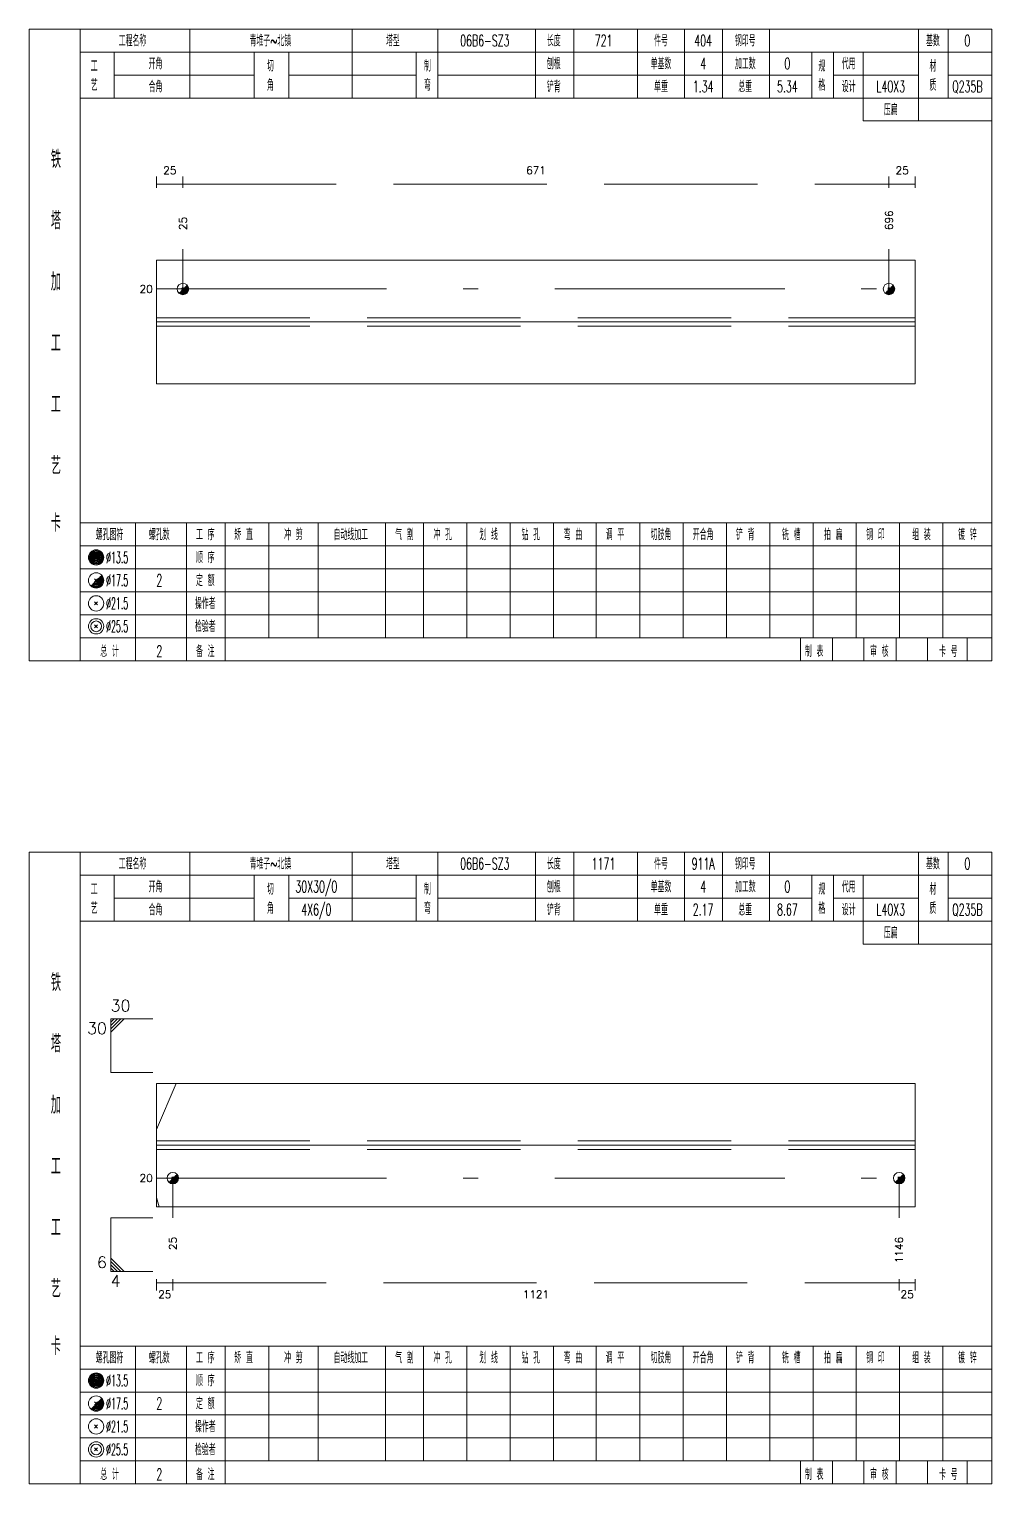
# Model space of a CAD drawing. Extents: x 0 to 30090, y 0 to 380.
# Drawn here: x 12357.4 to 12608.8, y 0 to 380 of the extents above; entities that cross this region are included whole.
import ezdxf
from ezdxf.enums import TextEntityAlignment as Align

# ---------------------------------------------------------------- set-up
doc = ezdxf.new("R2010")
doc.units = 0
doc.header["$LTSCALE"] = 20
doc.header["$MEASUREMENT"] = 0
doc.linetypes.add('一点画线', pattern=[5.2, 3, -1, 0.2, -1])
doc.linetypes.add('虚线', pattern=[2.75, 2, -0.75])
doc.layers.get('0').update_dxf_attribs({"linetype": 'CONTINUOUS', "lineweight": 25})
for name, color, linetype, lineweight in [('1', 7, 'CONTINUOUS', 25), ('4', 7, 'CONTINUOUS', 25), ('5', 7, 'CONTINUOUS', 25)]:
    doc.layers.add(name, color=color, linetype=linetype, lineweight=lineweight)
doc.styles.get("Standard").update_dxf_attribs({"font": 'simplex', "width": 0.7, "bigfont": 'gbhzfs.shx'})

# ---------------------------------------------------------------- blocks, each defined once
blk = doc.blocks.new('孔17.5')
at = {"layer": '5', "color": 7, "linetype": 'Continuous', "lineweight": 13}
for p, q in [((-0.2, -0.2), (0.2, 0.2)), ((-0.2, 0.2), (0.2, -0.2))]:
    blk.add_line(p, q, dxfattribs=at)
blk.add_circle((0, 0), 1, dxfattribs=at)
for radius in [0.9, 0.8, 0.7, 0.6, 0.5, 0.4, 0.3, 0.2, 0.1]:
    blk.add_arc((0, 0), radius, 225, 45, dxfattribs=at)

msp = doc.modelspace()

# ---------------------------------------------------------------- linework, layer by layer
at = {"color": 8, "linetype": '虚线', "lineweight": 9}
for p, q in [((12390.7, 338.5), (12390.7, 341.5)), ((12390.7, 339.5), (12397.57, 339.5)), ((12397.57, 338.5), (12397.57, 341.5)), ((12397.57, 338.5), (12397.57, 341.5)), ((12397.57, 339.5), (12581.93, 339.5)), ((12581.93, 338.5), (12581.93, 341.5)), ((12581.93, 338.5), (12581.93, 341.5)), ((12581.93, 339.5), (12588.8, 339.5)), ((12588.8, 338.5), (12588.8, 341.5)), ((12390.7, 53.5), (12390.7, 50.5)), ((12394.93, 53.5), (12394.93, 50.5)), ((12394.93, 53.5), (12394.93, 50.5)), ((12584.57, 53.5), (12584.57, 50.5)), ((12584.57, 53.5), (12584.57, 50.5)), ((12588.8, 53.5), (12588.8, 50.5)), ((12390.7, 52.5), (12394.93, 52.5)), ((12394.93, 52.5), (12584.57, 52.5)), ((12584.57, 52.5), (12588.8, 52.5))]:
    msp.add_line(p, q, dxfattribs=at)
at = {"color": 7, "linetype": 'Continuous', "lineweight": 18}
for p, q in [((12390.7, 319.62), (12390.7, 287.38)), ((12390.7, 319.62), (12588.8, 319.62)), ((12588.8, 319.62), (12588.8, 287.38)), ((12390.7, 303.5), (12588.8, 303.5)), ((12390.7, 104.62), (12390.7, 72.38)), ((12390.7, 104.62), (12588.8, 104.62)), ((12588.8, 104.62), (12588.8, 72.38)), ((12390.7, 88.5), (12588.8, 88.5))]:
    msp.add_line(p, q, dxfattribs=at)
at = {"color": 7, "linetype": 'Continuous', "lineweight": 13}
for p, q in [((12397.57, 312.12), (12397.57, 322.5)), ((12581.93, 312.12), (12581.93, 322.5)), ((12378.7, 121.5), (12389.7, 121.5)), ((12378.7, 107.5), (12378.7, 121.5)), ((12379.57, 121.5), (12378.7, 120.62)), ((12380.45, 121.5), (12378.7, 119.75)), ((12381.32, 121.5), (12378.7, 118.88)), ((12382.2, 121.5), (12378.7, 118)), ((12378.7, 107.5), (12389.7, 107.5)), ((12390.7, 92.53), (12395.78, 104.62)), ((12394.93, 79.88), (12394.93, 69.5)), ((12584.57, 79.88), (12584.57, 69.5)), ((12390.7, 74.79), (12391.38, 72.38)), ((12378.7, 69.5), (12389.7, 69.5)), ((12378.7, 69.5), (12378.7, 55.5)), ((12382.2, 55.5), (12378.7, 59)), ((12381.32, 55.5), (12378.7, 58.12)), ((12380.45, 55.5), (12378.7, 57.25)), ((12379.57, 55.5), (12378.7, 56.38)), ((12378.7, 55.5), (12389.7, 55.5))]:
    msp.add_line(p, q, dxfattribs=at)
at = {"color": 3, "linetype": '一点画线', "lineweight": 13}
for p, q in [((12390.7, 312.12), (12588.8, 312.12)), ((12390.7, 79.88), (12588.8, 79.88))]:
    msp.add_line(p, q, dxfattribs=at)
at = {"color": 1, "linetype": '虚线', "lineweight": 18}
for p, q in [((12390.7, 304.62), (12588.8, 304.62)), ((12390.7, 302.38), (12588.8, 302.38)), ((12390.7, 89.62), (12588.8, 89.62)), ((12390.7, 87.38), (12588.8, 87.38))]:
    msp.add_line(p, q, dxfattribs=at)
at = {"layer": '1', "color": 7, "linetype": 'Continuous', "lineweight": 18}
for p, q in [((12390.7, 287.38), (12588.8, 287.38)), ((12390.7, 72.38), (12588.8, 72.38))]:
    msp.add_line(p, q, dxfattribs=at)
at = {"layer": '4', "color": 1, "linetype": 'Continuous', "lineweight": 18}
for p, q in [((12370.7, 215), (12370.7, 380)), ((12399.4, 362), (12399.4, 380)), ((12441.8, 362), (12441.8, 380)), ((12464.1, 362), (12464.1, 380)), ((12489.6, 362), (12489.6, 380)), ((12499.6, 362), (12499.6, 380)), ((12516.3, 362), (12516.3, 380)), ((12528.5, 362), (12528.5, 380)), ((12538.5, 362), (12538.5, 380)), ((12550.7, 362), (12550.7, 380)), ((12589.6, 356), (12589.6, 380)), ((12597.4, 362), (12597.4, 380)), ((12370.7, 374), (12608.8, 374)), ((12379.6, 362), (12379.6, 374)), ((12416.2, 362), (12416.2, 374)), ((12425.2, 362), (12425.2, 374)), ((12458.5, 362), (12458.5, 374)), ((12561.8, 362), (12561.8, 374)), ((12567.4, 362), (12567.4, 374)), ((12575.2, 356), (12575.2, 374)), ((12379.6, 368), (12416.2, 368)), ((12425.2, 368), (12458.5, 368)), ((12464.1, 368), (12561.8, 368)), ((12567.4, 368), (12589.6, 368)), ((12597.4, 368), (12608.8, 368)), ((12370.7, 362), (12608.8, 362)), ((12575.2, 356), (12608.8, 356)), ((12370.7, 251), (12608.8, 251)), ((12385.2, 215), (12385.2, 251)), ((12398.5, 215), (12398.5, 251)), ((12408.6, 215), (12408.6, 251)), ((12420, 221), (12420, 251)), ((12432.9, 221), (12432.9, 251)), ((12450.5, 221), (12450.5, 251)), ((12460.4, 221), (12460.4, 251)), ((12471.7, 221), (12471.7, 251)), ((12483, 221), (12483, 251)), ((12494.3, 221), (12494.3, 251)), ((12505.5, 221), (12505.5, 251)), ((12516.9, 221), (12516.9, 251)), ((12528.2, 221), (12528.2, 251)), ((12539.5, 221), (12539.5, 251)), ((12550.8, 221), (12550.8, 251)), ((12562.1, 221), (12562.1, 251)), ((12573.4, 221), (12573.4, 251)), ((12584.7, 221), (12584.7, 251)), ((12596, 221), (12596, 251)), ((12370.7, 245), (12608.8, 245)), ((12370.7, 239), (12608.8, 239)), ((12370.7, 233), (12608.8, 233)), ((12370.7, 227), (12608.8, 227)), ((12370.7, 221), (12608.8, 221)), ((12558.8, 215), (12558.8, 221)), ((12567.2, 215), (12567.2, 221)), ((12575.4, 215), (12575.4, 221)), ((12583.8, 215), (12583.8, 221)), ((12592, 215), (12592, 221)), ((12602.3, 215), (12602.3, 221)), ((12370.7, 0), (12370.7, 165)), ((12399.4, 147), (12399.4, 165)), ((12441.8, 147), (12441.8, 165)), ((12464.1, 147), (12464.1, 165)), ((12489.6, 147), (12489.6, 165)), ((12499.6, 147), (12499.6, 165)), ((12516.3, 147), (12516.3, 165)), ((12528.5, 147), (12528.5, 165)), ((12538.5, 147), (12538.5, 165)), ((12550.7, 147), (12550.7, 165)), ((12589.6, 141), (12589.6, 165)), ((12597.4, 147), (12597.4, 165)), ((12370.7, 159), (12608.8, 159)), ((12379.6, 147), (12379.6, 159)), ((12416.2, 147), (12416.2, 159)), ((12425.2, 147), (12425.2, 159)), ((12458.5, 147), (12458.5, 159)), ((12561.8, 147), (12561.8, 159)), ((12567.4, 147), (12567.4, 159)), ((12575.2, 141), (12575.2, 159)), ((12379.6, 153), (12416.2, 153)), ((12425.2, 153), (12458.5, 153)), ((12464.1, 153), (12561.8, 153)), ((12567.4, 153), (12589.6, 153)), ((12597.4, 153), (12608.8, 153)), ((12370.7, 147), (12608.8, 147)), ((12575.2, 141), (12608.8, 141)), ((12370.7, 36), (12608.8, 36)), ((12385.2, 0), (12385.2, 36)), ((12398.5, 0), (12398.5, 36)), ((12408.6, 0), (12408.6, 36)), ((12420, 6), (12420, 36)), ((12432.9, 6), (12432.9, 36)), ((12450.5, 6), (12450.5, 36)), ((12460.4, 6), (12460.4, 36)), ((12471.7, 6), (12471.7, 36)), ((12483, 6), (12483, 36)), ((12494.3, 6), (12494.3, 36)), ((12505.5, 6), (12505.5, 36)), ((12516.9, 6), (12516.9, 36)), ((12528.2, 6), (12528.2, 36)), ((12539.5, 6), (12539.5, 36)), ((12550.8, 6), (12550.8, 36)), ((12562.1, 6), (12562.1, 36)), ((12573.4, 6), (12573.4, 36)), ((12584.7, 6), (12584.7, 36)), ((12596, 6), (12596, 36)), ((12370.7, 30), (12608.8, 30)), ((12370.7, 24), (12608.8, 24)), ((12370.7, 18), (12608.8, 18)), ((12370.7, 12), (12608.8, 12)), ((12370.7, 6), (12608.8, 6)), ((12558.8, 0), (12558.8, 6)), ((12567.2, 0), (12567.2, 6)), ((12575.4, 0), (12575.4, 6)), ((12583.8, 0), (12583.8, 6)), ((12592, 0), (12592, 6)), ((12602.3, 0), (12602.3, 6))]:
    msp.add_line(p, q, dxfattribs=at)
at = {"layer": '4', "color": 7, "linetype": 'Continuous', "lineweight": 13}
for p, q in [((12374.7, 241.8), (12375.1, 242.2)), ((12375.1, 241.8), (12374.7, 242.2)), ((12374.5, 235.6), (12375.3, 236.4)), ((12374.5, 236.4), (12375.3, 235.6)), ((12374.5, 229.6), (12375.3, 230.4)), ((12374.5, 230.4), (12375.3, 229.6)), ((12374.5, 223.6), (12375.3, 224.4)), ((12374.5, 224.4), (12375.3, 223.6)), ((12374.7, 26.8), (12375.1, 27.2)), ((12375.1, 26.8), (12374.7, 27.2)), ((12374.5, 20.6), (12375.3, 21.4)), ((12374.5, 21.4), (12375.3, 20.6)), ((12374.5, 14.6), (12375.3, 15.4)), ((12374.5, 15.4), (12375.3, 14.6)), ((12374.5, 8.6), (12375.3, 9.4)), ((12374.5, 9.4), (12375.3, 8.6))]:
    msp.add_line(p, q, dxfattribs=at)
at = {"layer": '4', "color": 1, "linetype": 'Continuous', "lineweight": 18}
for points in [[(12357.4, 380), (12357.4, 215), (12608.8, 215), (12608.8, 380)], [(12357.4, 165), (12357.4, 0), (12608.8, 0), (12608.8, 165)]]:
    msp.add_lwpolyline(points, close=True, dxfattribs=at)
at = {"layer": '4', "color": 7, "linetype": 'Continuous', "lineweight": 13}
for centre, radius in [((12374.9, 242), 2), ((12374.9, 242), 1.8), ((12374.9, 242), 1.6), ((12374.9, 242), 1.4), ((12374.9, 242), 1.2), ((12374.9, 242), 1), ((12374.9, 242), 0.8), ((12374.9, 242), 0.6), ((12374.9, 242), 0.4), ((12374.9, 242), 0.2), ((12374.9, 236), 2), ((12374.9, 230), 2), ((12374.9, 224), 2), ((12374.9, 224), 1.4), ((12374.9, 27), 2), ((12374.9, 27), 1.8), ((12374.9, 27), 1.6), ((12374.9, 27), 1.4), ((12374.9, 27), 1.2), ((12374.9, 27), 1), ((12374.9, 27), 0.8), ((12374.9, 27), 0.6), ((12374.9, 27), 0.4), ((12374.9, 27), 0.2), ((12374.9, 21), 2), ((12374.9, 15), 2), ((12374.9, 9), 2), ((12374.9, 9), 1.4)]:
    msp.add_circle(centre, radius, dxfattribs=at)
for centre, radius in [((12374.9, 236), 1.8), ((12374.9, 236), 1.6), ((12374.9, 236), 1.4), ((12374.9, 236), 1.2), ((12374.9, 236), 1), ((12374.9, 236), 0.8), ((12374.9, 236), 0.6), ((12374.9, 236), 0.4), ((12374.9, 236), 0.2), ((12374.9, 21), 1.8), ((12374.9, 21), 1.6), ((12374.9, 21), 1.4), ((12374.9, 21), 1.2), ((12374.9, 21), 1), ((12374.9, 21), 0.8), ((12374.9, 21), 0.6), ((12374.9, 21), 0.4), ((12374.9, 21), 0.2)]:
    msp.add_arc(centre, radius, 225, 45, dxfattribs=at)

# ---------------------------------------------------------------- block references
at = {"color": 7, "linetype": 'Continuous', "lineweight": 13, "xscale": 1.5, "yscale": 1.5, "zscale": 1.5}
for p in [(12397.57, 312.12), (12581.93, 312.12)]:
    msp.add_blockref('孔17.5', p, dxfattribs=at)
at = {"layer": '1', "color": 7, "linetype": 'Continuous', "lineweight": 13, "xscale": 1.5, "yscale": 1.5, "zscale": 1.5}
for p in [(12394.93, 79.88), (12584.57, 79.88)]:
    msp.add_blockref('孔17.5', p, dxfattribs=at)

# ---------------------------------------------------------------- texts
at = {"color": 8, "linetype": 'Continuous', "lineweight": 9}
for s, p in [('25', (12394.13, 341.5)), ('671', (12489.75, 341.5)), ('25', (12585.37, 341.5))]:
    msp.add_text(s, height=2, dxfattribs=at).set_placement(p, align=Align.BOTTOM_CENTER)
at = {"color": 7, "linetype": 'Continuous', "lineweight": 13}
for s, p in [('25', (12397.57, 327.5)), ('696', (12581.93, 327.5))]:
    msp.add_text(s, height=2, rotation=90, dxfattribs=at).set_placement(p, align=Align.MIDDLE_LEFT)
for p in [(12389.7, 312.12), (12389.7, 79.88)]:
    msp.add_text('20', height=2, dxfattribs=at).set_placement(p, align=Align.MIDDLE_RIGHT)
msp.add_text('30', height=3, dxfattribs=at).set_placement((12378.7, 122.5), align=Align.BOTTOM_LEFT)
msp.add_text('30', height=3, dxfattribs=at).set_placement((12377.7, 120.5), align=Align.TOP_RIGHT)
msp.add_text('6', height=3, dxfattribs=at).set_placement((12377.7, 55.5), align=Align.BOTTOM_RIGHT)
msp.add_text('4', height=3, dxfattribs=at).set_placement((12378.7, 54.5), align=Align.TOP_LEFT)
at = {"color": 8, "linetype": 'Continuous', "lineweight": 9}
for s, p in [('25', (12392.81, 50.5)), ('1121', (12489.75, 50.5)), ('25', (12586.69, 50.5))]:
    msp.add_text(s, height=2, dxfattribs=at).set_placement(p, align=Align.TOP_CENTER)
at = {"layer": '1', "color": 7, "linetype": 'Continuous', "lineweight": 13}
for s, p in [('25', (12394.93, 64.5)), ('1146', (12584.57, 64.5))]:
    msp.add_text(s, height=2, rotation=90, dxfattribs=at).set_placement(p, align=Align.MIDDLE_RIGHT)
at = {"layer": '4', "color": 1, "linetype": 'Continuous', "lineweight": 13}
for s, height, width, p in [('工程名称', 3, 0.6, (12384.4, 377)), ('青堆子~北镇', 3, 0.6, (12420.4, 377)), ('塔型', 3, 0.6, (12452.4, 377)), ('06B6-SZ3', 3, 0.6, (12476.4, 377)), ('长度', 3, 0.6, (12494.4, 377)), ('721', 3, 0.6, (12507.4, 377)), ('件号', 3, 0.6, (12522.4, 377)), ('404', 3, 0.6, (12533.4, 377)), ('钢印号', 3, 0.6, (12544.4, 377)), ('基数', 3, 0.6, (12593.4, 377)), ('0', 3, 0.6, (12602.4, 377)), ('开角', 3, 0.6, (12390.4, 371)), ('刨根', 3, 0.6, (12494.4, 371)), ('单基数', 3, 0.6, (12522.4, 371)), ('4', 3, 0.6, (12533.4, 371)), ('加工数', 3, 0.6, (12544.4, 371)), ('0', 3, 0.6, (12555.4, 371)), ('代用', 3, 0.6, (12571.4, 371)), ('工', 3, 0.6, (12374.4, 370.4)), ('切', 3, 0.6, (12420.4, 370.4)), ('制', 3, 0.6, (12461.4, 370.4)), ('规', 3, 0.6, (12564.4, 370.4)), ('材', 3, 0.6, (12593.4, 370.4)), ('艺', 3, 0.6, (12374.4, 365.4)), ('合角', 3, 0.6, (12390.4, 365)), ('角', 3, 0.6, (12420.4, 365.4)), ('弯', 3, 0.6, (12461.4, 365.4)), ('铲背', 3, 0.6, (12494.4, 365)), ('单重', 3, 0.6, (12522.4, 365)), ('1.34', 3, 0.6, (12533.4, 365)), ('总重', 3, 0.6, (12544.4, 365)), ('5.34', 3, 0.6, (12555.4, 365)), ('格', 3, 0.6, (12564.4, 365.4)), ('设计', 3, 0.6, (12571.4, 365)), ('L40X3', 3, 0.6, (12582.4, 365)), ('质', 3, 0.6, (12593.4, 365.4)), ('Q235B', 3, 0.6, (12602.4, 365)), ('压扁', 3, 0.6, (12582.4, 359)), ('铁', 4.6, 0.8, (12364.4, 346)), ('塔', 4.6, 0.8, (12364.4, 330)), ('加', 4.6, 0.8, (12364.4, 314)), ('工', 4.6, 0.8, (12364.4, 298)), ('工', 4.6, 0.8, (12364.4, 282)), ('艺', 4.6, 0.8, (12364.4, 266)), ('卡', 4.6, 0.8, (12364.4, 251)), ('螺孔图符', 3, 0.6, (12378.4, 248)), ('螺孔数', 3, 0.6, (12391.4, 248)), ('工 序', 3, 0.6, (12403.4, 248)), ('矫 直', 3, 0.6, (12413.4, 248)), ('冲 剪', 3, 0.6, (12426.4, 248)), ('自动线加工', 3, 0.6, (12441.4, 248)), ('气 割', 3, 0.6, (12455.4, 248)), ('冲 孔', 3, 0.6, (12465.4, 248)), ('划 线', 3, 0.6, (12477.4, 248)), ('钻 孔', 3, 0.6, (12488.4, 248)), ('弯 曲', 3, 0.6, (12499.4, 248)), ('调 平', 3, 0.6, (12510.4, 248)), ('切肢角', 3, 0.6, (12522.4, 248)), ('开合角', 3, 0.6, (12533.4, 248)), ('铲 背', 3, 0.6, (12544.4, 248)), ('铣 槽', 3, 0.6, (12556.4, 248)), ('拍 扁', 3, 0.6, (12567.4, 248)), ('钢 印', 3, 0.6, (12578.4, 248)), ('组 装', 3, 0.6, (12590.4, 248)), ('镀 锌', 3, 0.6, (12602.4, 248)), ('%%C13.5', 3, 0.5, (12380.4, 242)), ('顺 序', 3, 0.6, (12403.4, 242)), ('%%C17.5', 3, 0.5, (12380.4, 236)), ('2', 3.2, 0.6, (12391.4, 236)), ('定 额', 3, 0.6, (12403.4, 236)), ('操作者', 3, 0.6, (12403.4, 230)), ('%%C21.5', 3, 0.5, (12380.4, 230)), ('%%C25.5', 3, 0.5, (12380.4, 224)), ('检验者', 3, 0.6, (12403.4, 224)), ('总 计', 3, 0.6, (12378.4, 217.5)), ('2', 3, 0.6, (12391.4, 217.5)), ('备 注', 3, 0.6, (12403.4, 217.5)), ('制 表', 3, 0.6, (12562.4, 217.5)), ('审 核', 3, 0.6, (12579.4, 217.5)), ('卡 号', 3, 0.6, (12597.4, 217.5)), ('工程名称', 3, 0.6, (12384.4, 162)), ('青堆子~北镇', 3, 0.6, (12420.4, 162)), ('塔型', 3, 0.6, (12452.4, 162)), ('06B6-SZ3', 3, 0.6, (12476.4, 162)), ('长度', 3, 0.6, (12494.4, 162)), ('1171', 3, 0.6, (12507.4, 162)), ('件号', 3, 0.6, (12522.4, 162)), ('911A', 3, 0.6, (12533.4, 162)), ('钢印号', 3, 0.6, (12544.4, 162)), ('基数', 3, 0.6, (12593.4, 162)), ('0', 3, 0.6, (12602.4, 162)), ('工', 3, 0.6, (12374.4, 155.4)), ('开角', 3, 0.6, (12390.4, 156)), ('切', 3, 0.6, (12420.4, 155.4)), ('30X30/0', 3, 0.6, (12432.4, 156)), ('制', 3, 0.6, (12461.4, 155.4)), ('刨根', 3, 0.6, (12494.4, 156)), ('单基数', 3, 0.6, (12522.4, 156)), ('4', 3, 0.6, (12533.4, 156)), ('加工数', 3, 0.6, (12544.4, 156)), ('0', 3, 0.6, (12555.4, 156)), ('规', 3, 0.6, (12564.4, 155.4)), ('代用', 3, 0.6, (12571.4, 156)), ('材', 3, 0.6, (12593.4, 155.4)), ('艺', 3, 0.6, (12374.4, 150.4)), ('角', 3, 0.6, (12420.4, 150.4)), ('4X6/0', 3, 0.6, (12432.4, 150)), ('弯', 3, 0.6, (12461.4, 150.4)), ('格', 3, 0.6, (12564.4, 150.4)), ('质', 3, 0.6, (12593.4, 150.4)), ('合角', 3, 0.6, (12390.4, 150)), ('铲背', 3, 0.6, (12494.4, 150)), ('单重', 3, 0.6, (12522.4, 150)), ('2.17', 3, 0.6, (12533.4, 150)), ('总重', 3, 0.6, (12544.4, 150)), ('8.67', 3, 0.6, (12555.4, 150)), ('设计', 3, 0.6, (12571.4, 150)), ('L40X3', 3, 0.6, (12582.4, 150)), ('Q235B', 3, 0.6, (12602.4, 150)), ('压扁', 3, 0.6, (12582.4, 144)), ('铁', 4.6, 0.8, (12364.4, 131)), ('塔', 4.6, 0.8, (12364.4, 115)), ('加', 4.6, 0.8, (12364.4, 99)), ('工', 4.6, 0.8, (12364.4, 83)), ('工', 4.6, 0.8, (12364.4, 67)), ('艺', 4.6, 0.8, (12364.4, 51)), ('卡', 4.6, 0.8, (12364.4, 36)), ('螺孔图符', 3, 0.6, (12378.4, 33)), ('螺孔数', 3, 0.6, (12391.4, 33)), ('工 序', 3, 0.6, (12403.4, 33)), ('矫 直', 3, 0.6, (12413.4, 33)), ('冲 剪', 3, 0.6, (12426.4, 33)), ('自动线加工', 3, 0.6, (12441.4, 33)), ('气 割', 3, 0.6, (12455.4, 33)), ('冲 孔', 3, 0.6, (12465.4, 33)), ('划 线', 3, 0.6, (12477.4, 33)), ('钻 孔', 3, 0.6, (12488.4, 33)), ('弯 曲', 3, 0.6, (12499.4, 33)), ('调 平', 3, 0.6, (12510.4, 33)), ('切肢角', 3, 0.6, (12522.4, 33)), ('开合角', 3, 0.6, (12533.4, 33)), ('铲 背', 3, 0.6, (12544.4, 33)), ('铣 槽', 3, 0.6, (12556.4, 33)), ('拍 扁', 3, 0.6, (12567.4, 33)), ('钢 印', 3, 0.6, (12578.4, 33)), ('组 装', 3, 0.6, (12590.4, 33)), ('镀 锌', 3, 0.6, (12602.4, 33)), ('%%C13.5', 3, 0.5, (12380.4, 27)), ('顺 序', 3, 0.6, (12403.4, 27)), ('定 额', 3, 0.6, (12403.4, 21)), ('%%C17.5', 3, 0.5, (12380.4, 21)), ('2', 3.2, 0.6, (12391.4, 21)), ('%%C21.5', 3, 0.5, (12380.4, 15)), ('操作者', 3, 0.6, (12403.4, 15)), ('%%C25.5', 3, 0.5, (12380.4, 9)), ('检验者', 3, 0.6, (12403.4, 9)), ('总 计', 3, 0.6, (12378.4, 2.5)), ('2', 3, 0.6, (12391.4, 2.5)), ('备 注', 3, 0.6, (12403.4, 2.5)), ('制 表', 3, 0.6, (12562.4, 2.5)), ('审 核', 3, 0.6, (12579.4, 2.5)), ('卡 号', 3, 0.6, (12597.4, 2.5))]:
    msp.add_text(s, height=height, dxfattribs=dict(at, width=width)).set_placement(p, align=Align.MIDDLE_CENTER)

doc.saveas('drawing.dxf')
